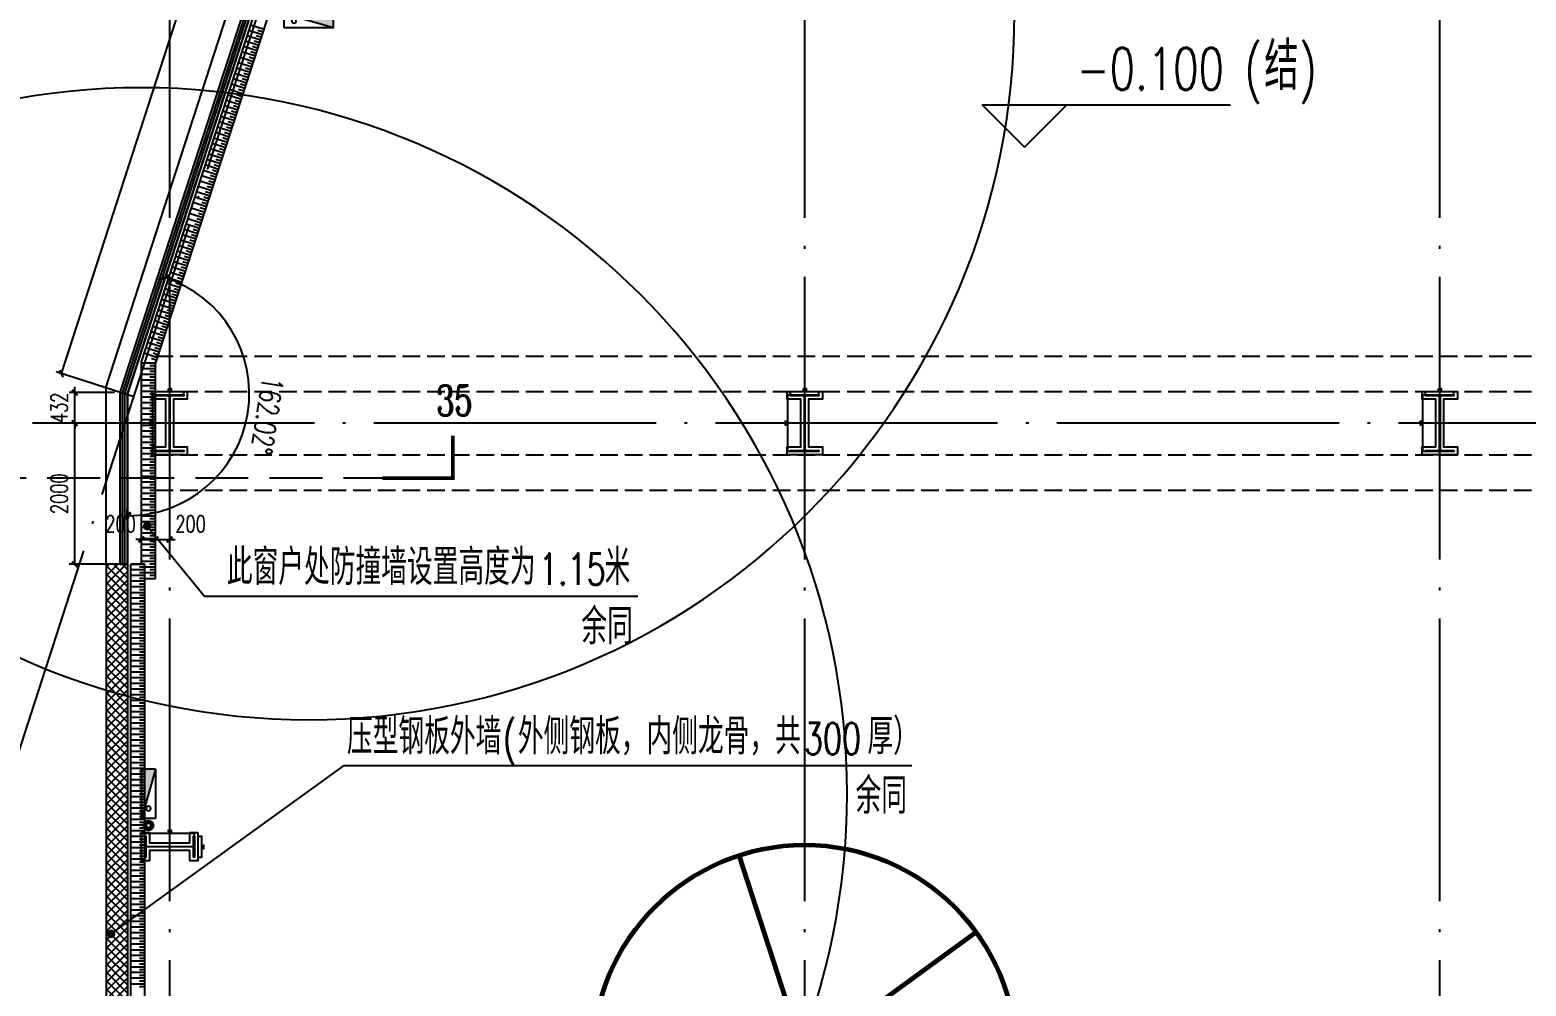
# Model space of a CAD drawing. Extents: x -1313754 to 847533, y 489853 to 941203.
# Drawn here: x -314835 to -293631, y 558895 to 572440 of the extents above; entities that cross this region are included whole.
import ezdxf

# ---------------------------------------------------------------- set-up
doc = ezdxf.new("R2010")
doc.units = 0
doc.header["$LTSCALE"] = 1000
doc.header["$MEASUREMENT"] = 0
doc.linetypes.add('DASH', pattern=[0.35, 0.25, -0.1])
doc.linetypes.add('DOTE', pattern=[2.42, 2, -0.2, 0.02, -0.2])
doc.layers.get('Defpoints').update_dxf_attribs({"color": 210})
for name, color, linetype in [('99平面图例外参$0$A-HATCH-2', 251, 'Continuous'), ('A-AXIS-D', 1, 'Continuous'), ('A-AXIS-DOTE', 14, 'DOTE'), ('A-AXIS-DP', 126, 'Continuous'), ('A-HATCH-2', 251, 'Continuous'), ('A-LIN-V', 9, 'Continuous'), ('A-WINDOW', 140, 'Continuous'), ('AS-COLN', 6, 'Continuous'), ('AS-WALL', 40, 'Continuous'), ('AS-结构边线层', 200, 'Continuous'), ('DIM_SYMB', 3, 'Continuous'), ('PUB_HATCH', 8, 'Continuous'), ('PUB_TEXT', 7, 'Continuous'), ('SB_ZF消火栓', 10, 'Continuous'), ('SB_ZF消火栓M', 10, 'Continuous'), ('建-墙-幕', 4, 'Continuous'), ('建-标高', 3, 'Continuous')]:
    doc.layers.add(name, color=color, linetype=linetype)
doc.layers.add('LG-ZF消防', color=1, linetype='Continuous', lineweight=60)
doc.styles.add('_TCH_DIM', font='SIMPLEX', dxfattribs={"bigfont": 'GBCBIG'})
doc.styles.add('_TCH_DIM_T3', font='SIMPLEX', dxfattribs={"width": 0.705882, "bigfont": 'GBCBIG'})
doc.styles.add('_TCH_LABEL', font='COMPLEX', dxfattribs={"bigfont": 'GBCBIG'})
doc.styles.add('A-DIM_T3', font='SIMPLEX', dxfattribs={"width": 0.705882, "bigfont": 'GBCBIG'})
doc.styles.add('A-STANDARD', font='SIMPLEX', dxfattribs={"bigfont": 'GBCBIG'})
doc.dimstyles.new('_TCH_ARCH&&10', dxfattribs={"dimtxt": 29.75, "dimasz": 10, "dimexe": 10, "dimexo": 10, "dimgap": 12.625, "dimtad": 1, "dimdec": 0, "dimzin": 0, "dimdsep": 46, "dimtxsty": '_TCH_DIM_T3', "dimblk": 'ARCHTICK', "dimcen": 0.09, "dimclrt": 7, "dimazin": 2, "dimtfac": 1, "dimtdec": 0, "dimtix": 1, "dimtmove": 2, "dimatfit": 3, "dimfxl": 0, "dimtolj": 1, "dimtzin": 0, "dimarcsym": 0})
doc.dimstyles.new('_TCH_ARCH&&80', dxfattribs={"dimtxt": 238, "dimasz": 80, "dimexe": 80, "dimexo": 80, "dimgap": 101, "dimtad": 1, "dimdec": 0, "dimzin": 0, "dimdsep": 46, "dimtxsty": '_TCH_DIM_T3', "dimblk": 'ARCHTICK', "dimcen": 0.09, "dimclrt": 7, "dimazin": 2, "dimtfac": 1, "dimtdec": 0, "dimtix": 1, "dimtmove": 2, "dimatfit": 3, "dimfxl": 0, "dimtolj": 1, "dimtzin": 0, "dimarcsym": 0})
doc.dimstyles.new('A-DIM&&100', dxfattribs={"dimtxt": 297.5, "dimasz": 100, "dimexe": 100, "dimexo": 100, "dimgap": 126.25, "dimtad": 1, "dimdec": 0, "dimzin": 0, "dimdsep": 46, "dimtxsty": 'A-DIM_T3', "dimblk": 'ARCHTICK', "dimcen": 0.09, "dimclrt": 7, "dimazin": 2, "dimtfac": 1, "dimtdec": 0, "dimtix": 1, "dimtmove": 2, "dimatfit": 3, "dimfxl": 0, "dimtolj": 1, "dimtzin": 0, "dimarcsym": 0})

# ---------------------------------------------------------------- blocks, each defined once
blk = doc.blocks.new('_ArchTick')
at = {"color": 0, "linetype": 'ByBlock', "const_width": 0.4}
blk.add_lwpolyline([(-0.5, -0.5), (0.5, 0.5)], dxfattribs=at)
blk = doc.blocks.new('*D1489')
at = {"layer": 'A-AXIS-D', "color": 0, "lineweight": -2}
for p, q in [((-92166, -235832), (-92215, -235985)), ((-92718, -239323), (-92718, -239163))]:
    blk.add_line(p, q, dxfattribs=at)
blk.add_arc((-92718, -237534), 1729, 270, 72.0237, dxfattribs=at)
at = {"layer": 'Defpoints', "color": 0}
for p in [(-92135, -235737), (-92718, -237534), (-91319, -238550), (-92718, -239423)]:
    blk.add_point(p, dxfattribs=at)
at = {"layer": 'A-AXIS-D', "color": 0, "lineweight": -2, "xscale": 100, "yscale": 100, "zscale": 100}
for p, rotation in [((-92184, -235889), 162.0237133975118), ((-92718, -239263), 180.0000000000004)]:
    blk.add_blockref('_ArchTick', p, dxfattribs=dict(at, rotation=rotation))
at = {"layer": 'A-AXIS-D', "color": 7, "insert": (-90738, -237847), "char_height": 297.5, "attachment_point": 5, "rotation": 261.0119, "style": 'A-DIM_T3'}
blk.add_mtext('\\A1;162.02°', dxfattribs=at)
blk = doc.blocks.new('43243')
at = {"layer": 'AS-结构边线层'}
blk.add_lwpolyline([(-263994, 621290), (-277514, 621290), (-277514, 621120), (-279354, 621120), (-279354, 620570), (-281454, 620570), (-281454, 621120), (-295987, 621120), (-313454, 567286), (-313454, 548520), (-281454, 548520), (-281454, 549070), (-279354, 549070), (-279354, 548520), (-277514, 548520), (-277514, 548350), (-263994, 548350)], dxfattribs=at)
blk = doc.blocks.new('4324324')
at = {"layer": 'A-HATCH-2', "linetype": 'DASH'}
for p, q in [((-313054.2, 567820), (-128854.2, 567820)), ((-313054.2, 567320), (-128854.2, 567320)), ((-313054.2, 566419.9), (-128854.2, 566419.9)), ((-313054.2, 565919.9), (-128854.2, 565919.9))]:
    blk.add_line(p, q, dxfattribs=at)
blk = doc.blocks.new('w4324324')
at = {"layer": 'A-HATCH-2', "lineweight": 60}
for q in [(-1694760, 686605), (-1697614, 684532), (-1691907, 684532), (-1696524, 681178), (-1692997, 681178)]:
    blk.add_line((-1694760, 683605), q, dxfattribs=at)
blk.add_circle((-1694760, 683605), 3000, dxfattribs=at)
blk = doc.blocks.new('342343')
at = {"layer": 'A-LIN-V'}
blk.add_blockref('w4324324', (1030710, 103556), dxfattribs=at)
blk = doc.blocks.new('*D1767')
at = {"layer": 'A-AXIS-DP', "color": 0, "lineweight": -2}
for p, q in [((-165054, 621030), (-165054, 621079)), ((-164654, 621030), (-164654, 621079)), ((-165054, 621069), (-164654, 621069))]:
    blk.add_line(p, q, dxfattribs=at)
at = {"layer": 'Defpoints', "color": 0}
for p in [(-165054, 621020), (-164654, 621069), (-164654, 621020)]:
    blk.add_point(p, dxfattribs=at)
at = {"layer": 'A-AXIS-DP', "color": 0, "lineweight": -2, "xscale": 10, "yscale": 10, "zscale": 10, "rotation": 180}
blk.add_blockref('_ArchTick', (-165054, 621069), dxfattribs=at)
at = {"layer": 'A-AXIS-DP', "color": 0, "lineweight": -2, "xscale": 10, "yscale": 10, "zscale": 10}
blk.add_blockref('_ArchTick', (-164654, 621069), dxfattribs=at)
at = {"layer": 'A-AXIS-DP', "color": 7, "insert": (-164854, 621096), "char_height": 29.8, "attachment_point": 5, "style": '_TCH_DIM_T3'}
blk.add_mtext('\\A1;400', dxfattribs=at)
blk = doc.blocks.new('*D1768')
at = {"layer": 'A-AXIS-DP', "color": 0, "lineweight": -2}
for p, q in [((-165064, 621020), (-165105, 621020)), ((-165095, 620220), (-165095, 621020)), ((-165064, 620220), (-165105, 620220))]:
    blk.add_line(p, q, dxfattribs=at)
at = {"layer": 'Defpoints', "color": 0}
for p in [(-165095, 621020), (-165054, 621020), (-165054, 620220)]:
    blk.add_point(p, dxfattribs=at)
at = {"layer": 'A-AXIS-DP', "color": 0, "lineweight": -2, "xscale": 10, "yscale": 10, "zscale": 10}
for p, rotation in [((-165095, 621020), 90), ((-165095, 620220), 270)]:
    blk.add_blockref('_ArchTick', p, dxfattribs=dict(at, rotation=rotation))
at = {"layer": 'A-AXIS-DP', "color": 7, "insert": (-165123, 620620), "char_height": 29.8, "attachment_point": 5, "rotation": 90, "style": '_TCH_DIM_T3'}
blk.add_mtext('\\A1;800', dxfattribs=at)
blk = doc.blocks.new('*D1765')
at = {"layer": 'A-AXIS-DP', "color": 0, "lineweight": -2}
for p, q in [((-195790, 766880), (-195790, 766929)), ((-195790, 766919), (-195490, 766919)), ((-195490, 766880), (-195490, 766929))]:
    blk.add_line(p, q, dxfattribs=at)
at = {"layer": 'Defpoints', "color": 0}
for p in [(-195790, 766870), (-195490, 766919), (-195490, 766870)]:
    blk.add_point(p, dxfattribs=at)
at = {"layer": 'A-AXIS-DP', "color": 0, "lineweight": -2, "xscale": 10, "yscale": 10, "zscale": 10, "rotation": 180}
blk.add_blockref('_ArchTick', (-195790, 766919), dxfattribs=at)
at = {"layer": 'A-AXIS-DP', "color": 0, "lineweight": -2, "xscale": 10, "yscale": 10, "zscale": 10}
blk.add_blockref('_ArchTick', (-195490, 766919), dxfattribs=at)
at = {"layer": 'A-AXIS-DP', "color": 7, "insert": (-195640, 766946), "char_height": 29.8, "attachment_point": 5, "style": '_TCH_DIM_T3'}
blk.add_mtext('\\A1;300', dxfattribs=at)
blk = doc.blocks.new('*D1766')
at = {"layer": 'A-AXIS-DP', "color": 0, "lineweight": -2}
for p, q in [((-195800, 766820), (-195841, 766820)), ((-195831, 766120), (-195831, 766820)), ((-195800, 766120), (-195841, 766120))]:
    blk.add_line(p, q, dxfattribs=at)
at = {"layer": 'Defpoints', "color": 0}
for p in [(-195831, 766820), (-195790, 766820), (-195790, 766120)]:
    blk.add_point(p, dxfattribs=at)
at = {"layer": 'A-AXIS-DP', "color": 0, "lineweight": -2, "xscale": 10, "yscale": 10, "zscale": 10}
for p, rotation in [((-195831, 766820), 90), ((-195831, 766120), 270)]:
    blk.add_blockref('_ArchTick', p, dxfattribs=dict(at, rotation=rotation))
at = {"layer": 'A-AXIS-DP', "color": 7, "insert": (-195859, 766470), "char_height": 29.8, "attachment_point": 5, "rotation": 90, "style": '_TCH_DIM_T3'}
blk.add_mtext('\\A1;700', dxfattribs=at)
blk = doc.blocks.new('99平面图例外参$0$$LinePat$填挖边坡')
at = {"color": 0}
for p, q in [((0, 0), (0, -1500)), ((300, 0), (300, -600))]:
    blk.add_line(p, q, dxfattribs=at)
at = {"layer": 'Defpoints', "color": 0}
blk.add_point((600, 0), dxfattribs=at)
blk = doc.blocks.new('34242343243')
at = {"layer": 'A-LIN-V'}
for p, q in [((-313254, 567740), (-307745, 584720)), ((-313054, 567709), (-307535, 584720)), ((-313254, 564870), (-313254, 567740)), ((-313054, 564670), (-313054, 567709)), ((-313404, 548570), (-313404, 564870)), ((-313404, 564870), (-313204, 564870)), ((-313204, 548770), (-313204, 564870)), ((-313204, 564670), (-313054, 564670))]:
    blk.add_line(p, q, dxfattribs=at)
at = {"layer": '99平面图例外参$0$A-HATCH-2', "color": 203, "yscale": 0.1333333333333333, "zscale": 0.1333333333333333}
for p, xscale, rotation in [((-311566, 572295), 0.1335687905897206, 252.0237134181384), ((-311541, 572371), 0.1335687905897206, 252.0237134181384), ((-311517, 572447), 0.1335687905897206, 252.0237134181384), ((-311640, 572066), 0.1335687905897206, 252.0237134181384), ((-311616, 572142), 0.1335687905897206, 252.0237134181384), ((-311591, 572218), 0.1335687905897206, 252.0237134181384), ((-311715, 571837), 0.1335687905897206, 252.0237134181384), ((-311690, 571914), 0.1335687905897206, 252.0237134181384), ((-311665, 571990), 0.1335687905897206, 252.0237134181384), ((-311789, 571609), 0.1335687905897206, 252.0237134181384), ((-311764, 571685), 0.1335687905897206, 252.0237134181384), ((-311739, 571761), 0.1335687905897206, 252.0237134181384), ((-311838, 571456), 0.1335687905897206, 252.0237134181384), ((-311814, 571532), 0.1335687905897206, 252.0237134181384), ((-311912, 571227), 0.1335687905897206, 252.0237134181384), ((-311888, 571304), 0.1335687905897206, 252.0237134181384), ((-311863, 571380), 0.1335687905897206, 252.0237134181384), ((-311987, 570999), 0.1335687905897206, 252.0237134181384), ((-311962, 571075), 0.1335687905897206, 252.0237134181384), ((-311937, 571151), 0.1335687905897206, 252.0237134181384), ((-312061, 570770), 0.1335687905897206, 252.0237134181384), ((-312036, 570846), 0.1335687905897206, 252.0237134181384), ((-312011, 570923), 0.1335687905897206, 252.0237134181384), ((-312110, 570618), 0.1335687905897206, 252.0237134181384), ((-312086, 570694), 0.1335687905897206, 252.0237134181384), ((-312185, 570389), 0.1335687905897206, 252.0237134181384), ((-312160, 570465), 0.1335687905897206, 252.0237134181384), ((-312135, 570541), 0.1335687905897206, 252.0237134181384), ((-312259, 570160), 0.1335687905897206, 252.0237134181384), ((-312234, 570236), 0.1335687905897206, 252.0237134181384), ((-312209, 570313), 0.1335687905897206, 252.0237134181384), ((-312333, 569932), 0.1335687905897206, 252.0237134181384), ((-312308, 570008), 0.1335687905897206, 252.0237134181384), ((-312283, 570084), 0.1335687905897206, 252.0237134181384), ((-312407, 569703), 0.1335687905897206, 252.0237134181384), ((-312382, 569779), 0.1335687905897206, 252.0237134181384), ((-312358, 569855), 0.1335687905897206, 252.0237134181384), ((-312457, 569550), 0.1335687905897206, 252.0237134181384), ((-312432, 569627), 0.1335687905897206, 252.0237134181384), ((-312531, 569322), 0.1335687905897206, 252.0237134181384), ((-312506, 569398), 0.1335687905897206, 252.0237134181384), ((-312481, 569474), 0.1335687905897206, 252.0237134181384), ((-312605, 569093), 0.1335687905897206, 252.0237134181384), ((-312580, 569169), 0.1335687905897206, 252.0237134181384), ((-312556, 569245), 0.1335687905897206, 252.0237134181384), ((-312679, 568864), 0.1335687905897206, 252.0237134181384), ((-312654, 568941), 0.1335687905897206, 252.0237134181384), ((-312630, 569017), 0.1335687905897206, 252.0237134181384), ((-312753, 568636), 0.1335687905897206, 252.0237134181384), ((-312729, 568712), 0.1335687905897206, 252.0237134181384), ((-312704, 568788), 0.1335687905897206, 252.0237134181384), ((-312803, 568483), 0.1335687905897206, 252.0237134181384), ((-312778, 568559), 0.1335687905897206, 252.0237134181384), ((-312877, 568255), 0.1335687905897206, 252.0237134181384), ((-312852, 568331), 0.1335687905897206, 252.0237134181384), ((-312828, 568407), 0.1335687905897206, 252.0237134181384), ((-312951, 568026), 0.1335687905897206, 252.0237134181384), ((-312927, 568102), 0.1335687905897206, 252.0237134181384), ((-312902, 568178), 0.1335687905897206, 252.0237134181384), ((-313025, 567797), 0.1335687905897206, 252.0237134181384), ((-313001, 567873), 0.1335687905897206, 252.0237134181384), ((-312976, 567950), 0.1335687905897206, 252.0237134181384), ((-313054, 567721), 0.1338116346845217, 270.0000000008209), ((-313054, 567641), 0.1338116346845217, 270.0000000008209), ((-313054, 567560), 0.1338116346845217, 270.0000000008209), ((-313054, 567480), 0.1338116346845217, 270.0000000008209), ((-313054, 567400), 0.1338116346845217, 270.0000000008209), ((-313054, 567319), 0.1338116346845217, 270.0000000008209), ((-313054, 567239), 0.1338116346845217, 270.0000000008209), ((-313054, 567159), 0.1338116346845217, 270.0000000008209), ((-313054, 567079), 0.1338116346845217, 270.0000000008209), ((-313054, 566998), 0.1338116346845217, 270.0000000008209), ((-313054, 566918), 0.1338116346845217, 270.0000000008209), ((-313054, 566838), 0.1338116346845217, 270.0000000008209), ((-313054, 566757), 0.1338116346845217, 270.0000000008209), ((-313054, 566677), 0.1338116346845217, 270.0000000008209), ((-313054, 566597), 0.1338116346845217, 270.0000000008209), ((-313054, 566517), 0.1338116346845217, 270.0000000008209), ((-313054, 566436), 0.1338116346845217, 270.0000000008209), ((-313054, 566356), 0.1338116346845217, 270.0000000008209), ((-313054, 566276), 0.1338116346845217, 270.0000000008209), ((-313054, 566195), 0.1338116346845217, 270.0000000008209), ((-313054, 566115), 0.1338116346845217, 270.0000000008209), ((-313054, 566035), 0.1338116346845217, 270.0000000008209), ((-313054, 565955), 0.1338116346845217, 270.0000000008209), ((-313054, 565874), 0.1338116346845217, 270.0000000008209), ((-313054, 565794), 0.1338116346845217, 270.0000000008209), ((-313054, 565714), 0.1338116346845217, 270.0000000008209), ((-313054, 565633), 0.1338116346845217, 270.0000000008209), ((-313054, 565553), 0.1338116346845217, 270.0000000008209), ((-313054, 565473), 0.1338116346845217, 270.0000000008209), ((-313054, 565393), 0.1338116346845217, 270.0000000008209), ((-313054, 565312), 0.1338116346845217, 270.0000000008209), ((-313054, 565232), 0.1338116346845217, 270.0000000008209), ((-313054, 565152), 0.1338116346845217, 270.0000000008209), ((-313054, 565071), 0.1338116346845217, 270.0000000008209), ((-313054, 564991), 0.1338116346845217, 270.0000000008209), ((-313054, 564911), 0.1338116346845217, 270.0000000008209), ((-313204, 564870), 0.1339141957003847, 270.0000000008202), ((-313204, 564790), 0.1339141957003847, 270.0000000008202), ((-313204, 564709), 0.1339141957003847, 270.0000000008202), ((-313054, 564831), 0.1338116346845217, 270.0000000008209), ((-313054, 564750), 0.1338116346845217, 270.0000000008209), ((-313204, 564629), 0.1339141957003847, 270.0000000008202), ((-313204, 564549), 0.1339141957003847, 270.0000000008202), ((-313204, 564468), 0.1339141957003847, 270.0000000008202), ((-313204, 564388), 0.1339141957003847, 270.0000000008202), ((-313204, 564308), 0.1339141957003847, 270.0000000008202), ((-313204, 564227), 0.1339141957003847, 270.0000000008202), ((-313204, 564147), 0.1339141957003847, 270.0000000008202), ((-313204, 564067), 0.1339141957003847, 270.0000000008202), ((-313204, 563986), 0.1339141957003847, 270.0000000008202), ((-313204, 563906), 0.1339141957003847, 270.0000000008202), ((-313204, 563825), 0.1339141957003847, 270.0000000008202), ((-313204, 563745), 0.1339141957003847, 270.0000000008202), ((-313204, 563665), 0.1339141957003847, 270.0000000008202), ((-313204, 563584), 0.1339141957003847, 270.0000000008202), ((-313204, 563504), 0.1339141957003847, 270.0000000008202), ((-313204, 563424), 0.1339141957003847, 270.0000000008202), ((-313204, 563343), 0.1339141957003847, 270.0000000008202), ((-313204, 563263), 0.1339141957003847, 270.0000000008202), ((-313204, 563183), 0.1339141957003847, 270.0000000008202), ((-313204, 563102), 0.1339141957003847, 270.0000000008202), ((-313204, 563022), 0.1339141957003847, 270.0000000008202), ((-313204, 562942), 0.1339141957003847, 270.0000000008202), ((-313204, 562861), 0.1339141957003847, 270.0000000008202), ((-313204, 562781), 0.1339141957003847, 270.0000000008202), ((-313204, 562701), 0.1339141957003847, 270.0000000008202), ((-313204, 562620), 0.1339141957003847, 270.0000000008202), ((-313204, 562540), 0.1339141957003847, 270.0000000008202), ((-313204, 562460), 0.1339141957003847, 270.0000000008202), ((-313204, 562379), 0.1339141957003847, 270.0000000008202), ((-313204, 562299), 0.1339141957003847, 270.0000000008202), ((-313204, 562218), 0.1339141957003847, 270.0000000008202), ((-313204, 562138), 0.1339141957003847, 270.0000000008202), ((-313204, 562058), 0.1339141957003847, 270.0000000008202), ((-313204, 561977), 0.1339141957003847, 270.0000000008202), ((-313204, 561897), 0.1339141957003847, 270.0000000008202), ((-313204, 561817), 0.1339141957003847, 270.0000000008202), ((-313204, 561736), 0.1339141957003847, 270.0000000008202), ((-313204, 561656), 0.1339141957003847, 270.0000000008202), ((-313204, 561576), 0.1339141957003847, 270.0000000008202), ((-313204, 561495), 0.1339141957003847, 270.0000000008202), ((-313204, 561415), 0.1339141957003847, 270.0000000008202), ((-313204, 561335), 0.1339141957003847, 270.0000000008202), ((-313204, 561254), 0.1339141957003847, 270.0000000008202), ((-313204, 561174), 0.1339141957003847, 270.0000000008202), ((-313204, 561094), 0.1339141957003847, 270.0000000008202), ((-313204, 561013), 0.1339141957003847, 270.0000000008202), ((-313204, 560933), 0.1339141957003847, 270.0000000008202), ((-313204, 560853), 0.1339141957003847, 270.0000000008202), ((-313204, 560772), 0.1339141957003847, 270.0000000008202), ((-313204, 560692), 0.1339141957003847, 270.0000000008202), ((-313204, 560612), 0.1339141957003847, 270.0000000008202), ((-313204, 560531), 0.1339141957003847, 270.0000000008202), ((-313204, 560451), 0.1339141957003847, 270.0000000008202), ((-313204, 560370), 0.1339141957003847, 270.0000000008202), ((-313204, 560290), 0.1339141957003847, 270.0000000008202), ((-313204, 560210), 0.1339141957003847, 270.0000000008202), ((-313204, 560129), 0.1339141957003847, 270.0000000008202), ((-313204, 560049), 0.1339141957003847, 270.0000000008202), ((-313204, 559969), 0.1339141957003847, 270.0000000008202), ((-313204, 559888), 0.1339141957003847, 270.0000000008202), ((-313204, 559808), 0.1339141957003847, 270.0000000008202), ((-313204, 559728), 0.1339141957003847, 270.0000000008202), ((-313204, 559647), 0.1339141957003847, 270.0000000008202), ((-313204, 559567), 0.1339141957003847, 270.0000000008202), ((-313204, 559487), 0.1339141957003847, 270.0000000008202), ((-313204, 559406), 0.1339141957003847, 270.0000000008202), ((-313204, 559326), 0.1339141957003847, 270.0000000008202), ((-313204, 559246), 0.1339141957003847, 270.0000000008202), ((-313204, 559165), 0.1339141957003847, 270.0000000008202), ((-313204, 559085), 0.1339141957003847, 270.0000000008202), ((-313204, 559005), 0.1339141957003847, 270.0000000008202), ((-313204, 558924), 0.1339141957003847, 270.0000000008202)]:
    blk.add_blockref('99平面图例外参$0$$LinePat$填挖边坡', p, dxfattribs=dict(at, xscale=xscale, rotation=rotation))
blk = doc.blocks.new('A$C5D961328')
at = {"layer": 'SB_ZF消火栓'}
blk.add_hatch(color=256, dxfattribs=at).paths.add_polyline_path([(0, 40), (700, 40), (700, 240)])
at = {"layer": 'A-LIN-V', "ltscale": 500}
blk.add_circle((350, 40), 10001, dxfattribs=at)
at = {"layer": 'SB_ZF消火栓'}
for p, q in [((700, 240), (0, 240)), ((0, 240), (0, 40)), ((700, 240), (0, 40)), ((700, 240), (700, 40)), ((0, 40), (700, 40))]:
    blk.add_line(p, q, dxfattribs=at)
at = {"layer": 'SB_ZF消火栓', "color": 1}
blk.add_circle((140, 140), 32.5, dxfattribs=at)
blk = doc.blocks.new('we42342343234')
at = {"layer": 'LG-ZF消防'}
blk.add_circle((-313154, 561170), 50, dxfattribs=at)
at = {"layer": 'SB_ZF消火栓M', "xscale": -1}
for p, rotation in [((-311232, 572710), 180), ((-313294, 561270), 270)]:
    blk.add_blockref('A$C5D961328', p, dxfattribs=dict(at, rotation=rotation))
blk = doc.blocks.new('234243242332')
at = {"layer": 'SB_ZF消火栓'}
blk.add_blockref('we42342343234', (0, 0), dxfattribs=at)
blk = doc.blocks.new('*D213')
at = {"layer": 'A-AXIS-DP', "color": 0, "lineweight": -2}
for p, q in [((-313254, 565222), (-313334, 565222)), ((-313254, 564950), (-313254, 565302)), ((-313254, 565222), (-313054, 565222)), ((-313054, 564950), (-313054, 565302)), ((-313054, 565222), (-312974, 565222))]:
    blk.add_line(p, q, dxfattribs=at)
at = {"layer": 'Defpoints', "color": 0}
for p in [(-313054, 565222), (-313254, 564870), (-313054, 564870)]:
    blk.add_point(p, dxfattribs=at)
at = {"layer": 'A-AXIS-DP', "color": 0, "lineweight": -2, "xscale": 80, "yscale": 80, "zscale": 80}
blk.add_blockref('_ArchTick', (-313254, 565222), dxfattribs=at)
at = {"layer": 'A-AXIS-DP', "color": 0, "lineweight": -2, "xscale": 80, "yscale": 80, "zscale": 80, "rotation": 180}
blk.add_blockref('_ArchTick', (-313054, 565222), dxfattribs=at)
at = {"layer": 'A-AXIS-DP', "color": 7, "insert": (-313550, 565442), "char_height": 238, "attachment_point": 5, "style": '_TCH_DIM_T3'}
blk.add_mtext('\\A1;200', dxfattribs=at)
blk = doc.blocks.new('*D214')
at = {"layer": 'A-AXIS-DP', "color": 0, "lineweight": -2}
for p, q in [((-313054, 565222), (-313134, 565222)), ((-313054, 564950), (-313054, 565302)), ((-313054, 565222), (-312854, 565222)), ((-312854, 564950), (-312854, 565302)), ((-312854, 565222), (-312774, 565222))]:
    blk.add_line(p, q, dxfattribs=at)
at = {"layer": 'Defpoints', "color": 0}
for p in [(-312854, 565222), (-313054, 564870), (-312854, 564870)]:
    blk.add_point(p, dxfattribs=at)
at = {"layer": 'A-AXIS-DP', "color": 0, "lineweight": -2, "xscale": 80, "yscale": 80, "zscale": 80}
blk.add_blockref('_ArchTick', (-313054, 565222), dxfattribs=at)
at = {"layer": 'A-AXIS-DP', "color": 0, "lineweight": -2, "xscale": 80, "yscale": 80, "zscale": 80, "rotation": 180}
blk.add_blockref('_ArchTick', (-312854, 565222), dxfattribs=at)
at = {"layer": 'A-AXIS-DP', "color": 7, "insert": (-312558, 565442), "char_height": 238, "attachment_point": 5, "style": '_TCH_DIM_T3'}
blk.add_mtext('\\A1;200', dxfattribs=at)
blk = doc.blocks.new('*D483')
at = {"layer": 'A-AXIS-DP', "color": 0, "lineweight": -2}
for p, q in [((-313634, 567302), (-314280, 567302)), ((-314200, 567302), (-314200, 567382)), ((-314200, 566870), (-314200, 567302)), ((-313634, 566870), (-314280, 566870)), ((-314200, 566870), (-314200, 566790))]:
    blk.add_line(p, q, dxfattribs=at)
at = {"layer": 'Defpoints', "color": 0}
for p in [(-314200, 567302), (-313554, 567302), (-313554, 566870)]:
    blk.add_point(p, dxfattribs=at)
at = {"layer": 'A-AXIS-DP', "color": 0, "lineweight": -2, "xscale": 80, "yscale": 80, "zscale": 80}
for p, rotation in [((-314200, 567302), 270), ((-314200, 566870), 90)]:
    blk.add_blockref('_ArchTick', p, dxfattribs=dict(at, rotation=rotation))
at = {"layer": 'A-AXIS-DP', "color": 7, "insert": (-314420, 567086), "char_height": 238, "attachment_point": 5, "rotation": 90, "style": '_TCH_DIM_T3'}
blk.add_mtext('\\A1;432', dxfattribs=at)
blk = doc.blocks.new('*D484')
at = {"layer": 'A-AXIS-DP', "color": 0, "lineweight": -2}
for p, q in [((-313634, 566870), (-314280, 566870)), ((-314200, 564870), (-314200, 566870)), ((-313634, 564870), (-314280, 564870))]:
    blk.add_line(p, q, dxfattribs=at)
at = {"layer": 'Defpoints', "color": 0}
for p in [(-314200, 566870), (-313554, 566870), (-313554, 564870)]:
    blk.add_point(p, dxfattribs=at)
at = {"layer": 'A-AXIS-DP', "color": 0, "lineweight": -2, "xscale": 80, "yscale": 80, "zscale": 80}
for p, rotation in [((-314200, 566870), 90), ((-314200, 564870), 270)]:
    blk.add_blockref('_ArchTick', p, dxfattribs=dict(at, rotation=rotation))
at = {"layer": 'A-AXIS-DP', "color": 7, "insert": (-314420, 565870), "char_height": 238, "attachment_point": 5, "rotation": 90, "style": '_TCH_DIM_T3'}
blk.add_mtext('\\A1;2000', dxfattribs=at)
blk = doc.blocks.new('*D485')
at = {"layer": 'A-AXIS-DP', "color": 0, "lineweight": -2}
for p, q in [((-307702, 584689), (-308803, 585046)), ((-314389, 567572), (-308727, 585022)), ((-313364, 567240), (-314465, 567597))]:
    blk.add_line(p, q, dxfattribs=at)
at = {"layer": 'Defpoints', "color": 0}
for p in [(-308727, 585022), (-307626, 584664), (-313288, 567215)]:
    blk.add_point(p, dxfattribs=at)
at = {"layer": 'A-AXIS-DP', "color": 0, "lineweight": -2, "xscale": 80, "yscale": 80, "zscale": 80}
for p, rotation in [((-308727, 585022), 72.02371341813647), ((-314389, 567572), 252.0237134181365)]:
    blk.add_blockref('_ArchTick', p, dxfattribs=dict(at, rotation=rotation))
at = {"layer": 'A-AXIS-DP', "color": 7, "insert": (-311767, 576365), "char_height": 238, "attachment_point": 5, "rotation": 72.0237, "style": '_TCH_DIM_T3'}
blk.add_mtext('\\A1;18345', dxfattribs=at)
blk = doc.blocks.new('dote')
at = {"layer": 'A-AXIS-DOTE', "ltscale": 2}
for p, q in [((-92117.8, -264080), (-92117.8, -177865)), ((-83117.8, -264080), (-83117.8, -178596)), ((-74117.8, -264080), (-74117.8, -178596)), ((98696.4, -237950), (-97273.6, -237950))]:
    blk.add_line(p, q, dxfattribs=at)
blk.add_lwpolyline([(-94568.7, -243562.8), (-72924.8, -176855.6)], dxfattribs=at)
at = {"layer": 'DIM_SYMB', "linetype": 'DASH', "ltscale": 3}
blk.add_line((-88903.6, -238730), (-97793.6, -238730), dxfattribs=at)
at = {"layer": 'DIM_SYMB', "const_width": 50}
blk.add_lwpolyline([(-89103.6, -238730), (-88103.6, -238730), (-88103.6, -238130)], dxfattribs=at)
at = {"layer": 'PUB_TEXT', "style": '_TCH_LABEL', "width": 0.705882}
blk.add_text('35', height=425, dxfattribs=at).set_placement((-88339.3, -237842.5))
at = {"layer": 'A-AXIS-D'}
dim = blk.add_angular_dim_3p(base=(-91318.8, -238550.3), center=(-92717.8, -237534.2), p1=(-92717.8, -239423.3), p2=(-92134.8, -235737.3), dimstyle='A-DIM&&100', override={"dimgap": 0}, dxfattribs=at)
dim.commit()
dim.dimension.update_dxf_attribs({"geometry": '*D1489', "text_midpoint": (-90738.3, -237847.3), "dimtype": 165, "text_rotation": 261.01186})
blk = doc.blocks.new('w42343243')
at = {"layer": 'A-HATCH-2'}
blk.add_lwpolyline([(-165104.2, 621070), (-164604.2, 621070), (-164604.2, 620958), (-164800.2, 620958), (-164800.2, 620282), (-164604.2, 620282), (-164604.2, 620170), (-165104.2, 620170), (-165104.2, 620282), (-164908.2, 620282), (-164908.2, 620958), (-165104.2, 620958)], close=True, dxfattribs=at)
at = {"layer": 'AS-COLN', "color": 3}
blk.add_lwpolyline([(-165054.2, 621020), (-164654.2, 621020), (-164654.2, 621008), (-164850.2, 621008), (-164850.2, 620232), (-164654.2, 620232), (-164654.2, 620220), (-165054.2, 620220), (-165054.2, 620232), (-164858.2, 620232), (-164858.2, 621008), (-165054.2, 621008)], close=True, dxfattribs=at)
at = {"layer": 'A-AXIS-DP'}
for p1, p2, distance, picture, middle in [((-165054.2, 621020), (-164654.2, 621020), 48.8, '*D1767', (-164854.2, 621096.2)), ((-165054.2, 620220), (-165054.2, 621020), 41.2, '*D1768', (-165122.9, 620620))]:
    dim = blk.add_aligned_dim(p1=p1, p2=p2, distance=distance, dimstyle='_TCH_ARCH&&10', dxfattribs=at)
    dim.commit()
    dim.dimension.update_dxf_attribs({"geometry": picture, "text_midpoint": middle})
blk = doc.blocks.new('nt66')
at = {"layer": 'A-HATCH-2'}
blk.add_lwpolyline([(-195840, 766870), (-195440, 766870), (-195440, 766758), (-195586, 766758), (-195586, 766182), (-195440, 766182), (-195440, 766070), (-195840, 766070), (-195840, 766182), (-195694, 766182), (-195694, 766758), (-195840, 766758)], close=True, dxfattribs=at)
at = {"layer": 'AS-COLN'}
blk.add_lwpolyline([(-195790, 766820), (-195490, 766820), (-195490, 766808), (-195636, 766808), (-195636, 766132), (-195490, 766132), (-195490, 766120), (-195790, 766120), (-195790, 766132), (-195644, 766132), (-195644, 766808), (-195790, 766808)], close=True, dxfattribs=at)
at = {"layer": 'A-AXIS-DP'}
for p1, p2, distance, picture, middle in [((-195790, 766870), (-195490, 766870), 48.8, '*D1765', (-195640, 766946.2)), ((-195790, 766120), (-195790, 766820), 41.2, '*D1766', (-195858.7, 766470))]:
    dim = blk.add_aligned_dim(p1=p1, p2=p2, distance=distance, dimstyle='_TCH_ARCH&&10', dxfattribs=at)
    dim.commit()
    dim.dimension.update_dxf_attribs({"geometry": picture, "text_midpoint": middle})
blk = doc.blocks.new('42343')
at = {"rotation": 270}
blk.add_blockref('nt66', (-1079324.2, 365230), dxfattribs=at)
at = {"layer": 'A-WINDOW'}
for p in [(-148000, -53750), (-139000, -53750), (-130000, -53750)]:
    blk.add_blockref('w42343243', p, dxfattribs=at)

msp = doc.modelspace()

# ---------------------------------------------------------------- hatches: boundary and pattern name
at = {"layer": 'PUB_HATCH'}
h = msp.add_hatch(dxfattribs=at)
h.set_pattern_fill('多孔材料', color=256, scale=30, style=0)
h.set_pattern_definition([(45, (60, 0), (-60.000061, 60.000061), []), (135, (60, 0), (-60.000061, -60.000061), [])])
h.paths.add_polyline_path([(-313754.2, 564870), (-313754.2, 548219.9), (-313454.2, 548519.9), (-313454.2, 564870)])

# ---------------------------------------------------------------- linework, layer by layer
at = {"layer": 'A-LIN-V'}
msp.add_lwpolyline([(-313754.2, 564870), (-313754.2, 567383.3), (-299930.8, 609942.1), (-299658.7, 609853.7)], dxfattribs=at)
at = {"layer": 'AS-WALL'}
for p, q in [((-313754.2, 564870), (-313754.2, 548219.9)), ((-313454.2, 564870), (-313754.2, 564870)), ((-313454.2, 564870), (-313454.2, 548519.9))]:
    msp.add_line(p, q, dxfattribs=at)
at = {"layer": 'DIM_SYMB'}
for p, q in [((-313173.8, 565411.2), (-312360, 564420)), ((-313173.8, 565411.2), (-312360, 564420)), ((-312360, 564420), (-306220, 564420)), ((-313684.2, 559634.1), (-310380, 562020)), ((-310380, 562020), (-302334.2, 562020))]:
    msp.add_line(p, q, dxfattribs=at)
at = {"layer": 'DIM_SYMB', "const_width": 60}
for points in [[(-313192.8, 565434.4, 1), (-313154.7, 565388, 1)], [(-313192.8, 565434.4, 1), (-313154.7, 565388, 1)], [(-313708.5, 559616.6, 1), (-313659.9, 559651.7, 1)]]:
    msp.add_lwpolyline(points, format="xyb", close=True, dxfattribs=at)
at = {"layer": '建-墙-幕'}
for p, q in [((-313554.2, 567301.6), (-307865.1, 584835.4)), ((-313520.9, 567296.4), (-307833.4, 584825.1)), ((-313487.5, 567291.1), (-307801.7, 584814.9)), ((-313454.2, 567285.8), (-307770, 584804.6)), ((-313554.2, 564870), (-313554.2, 567301.6)), ((-313520.9, 564870), (-313520.9, 567296.4)), ((-313487.5, 564870), (-313487.5, 567291.1)), ((-313454.2, 564870), (-313454.2, 567285.8)), ((-313554.2, 564870), (-313454.2, 564870))]:
    msp.add_line(p, q, dxfattribs=at)
at = {"layer": '建-标高'}
for p, q in [((-300740.6, 570780), (-301340.6, 571380)), ((-301340.6, 571380), (-297820.6, 571380)), ((-300740.6, 570780), (-300140.6, 571380))]:
    msp.add_line(p, q, dxfattribs=at)

# ---------------------------------------------------------------- block references
at = {"layer": 'A-LIN-V', "rotation": 90}
msp.add_blockref('342343', (483306.5, 1221945), dxfattribs=at)
at = {"layer": 'A-WINDOW'}
for name in ['43243', '42343', '4324324']:
    msp.add_blockref(name, (0, 0), dxfattribs=at)
at = {"layer": 'AS-WALL'}
msp.add_blockref('dote', (-220736.4, 804820), dxfattribs=at)
at = {"layer": 'DIM_SYMB'}
msp.add_blockref('34242343243', (0, 0), dxfattribs=at)
at = {"layer": 'SB_ZF消火栓', "linetype": 'Continuous'}
msp.add_blockref('234243242332', (0, 0), dxfattribs=at)

# ---------------------------------------------------------------- texts
at = {"layer": 'PUB_TEXT'}
for s, height, style, p in [('结', 675.2, 'A-STANDARD', (-297340.6, 571590)), ('此窗户处防撞墙设置高度为', 506.383, '_TCH_DIM', (-312043.7, 564577.5)), ('米', 506.4, '_TCH_DIM', (-306690.3, 564577.5)), ('余同', 506.38, '_TCH_DIM', (-307019.8, 563737.5)), ('压型钢板外墙', 506.38, '_TCH_DIM', (-310341.3, 562177.5)), ('外侧钢板，内侧龙骨，共', 506.383, '_TCH_DIM', (-307919.6, 562177.5)), ('厚）', 506.38, '_TCH_DIM', (-302964.8, 562177.5)), ('余同', 506.38, '_TCH_DIM', (-303134, 561337.5))]:
    msp.add_text(s, height=height, dxfattribs=dict(at, style=style)).set_placement(p)
at = {"layer": 'PUB_TEXT', "width": 0.705882}
for s, height, style, p in [('-0.100', 595, 'A-STANDARD', (-300000.6, 571590)), ('(', 595, 'A-STANDARD', (-297620.6, 571590)), (')', 595, 'A-STANDARD', (-296849.1, 571590)), ('1.15', 446.25, '_TCH_DIM', (-307620.3, 564577.5)), ('(', 446.2, '_TCH_DIM', (-308129.6, 562177.5)), ('300', 446.25, '_TCH_DIM', (-303864.8, 562177.5))]:
    msp.add_text(s, height=height, dxfattribs=dict(at, style=style)).set_placement(p)

# ---------------------------------------------------------------- dimensions: what is measured, and where the dimension line sits
at = {"layer": 'A-AXIS-DP'}
for p1, p2, distance, picture, middle in [((-313287.9, 567215.2), (-307626.2, 584664.4), 1157.5, '*D485', (-311767.3, 576365)), ((-313554.2, 566870), (-313554.2, 567301.6), 645.8, '*D483', (-314420, 567085.8)), ((-313554.2, 564870), (-313554.2, 566870), 645.8, '*D484', (-314420, 565870))]:
    dim = msp.add_aligned_dim(p1=p1, p2=p2, distance=distance, dimstyle='_TCH_ARCH&&80', dxfattribs=at)
    dim.commit()
    dim.dimension.update_dxf_attribs({"geometry": picture, "text_midpoint": middle})
for base, p1, p2, picture, middle in [((-313054.2, 565222), (-313254.2, 564870), (-313054.2, 564870), '*D213', (-313550.2, 565442)), ((-312854.2, 565222), (-313054.2, 564870), (-312854.2, 564870), '*D214', (-312558.2, 565442))]:
    dim = msp.add_linear_dim(base=base, p1=p1, p2=p2, angle=0, dimstyle='_TCH_ARCH&&80', dxfattribs=at)
    dim.commit()
    dim.dimension.update_dxf_attribs({"geometry": picture, "text_midpoint": middle, "dimtype": 129})

doc.saveas('drawing.dxf')
